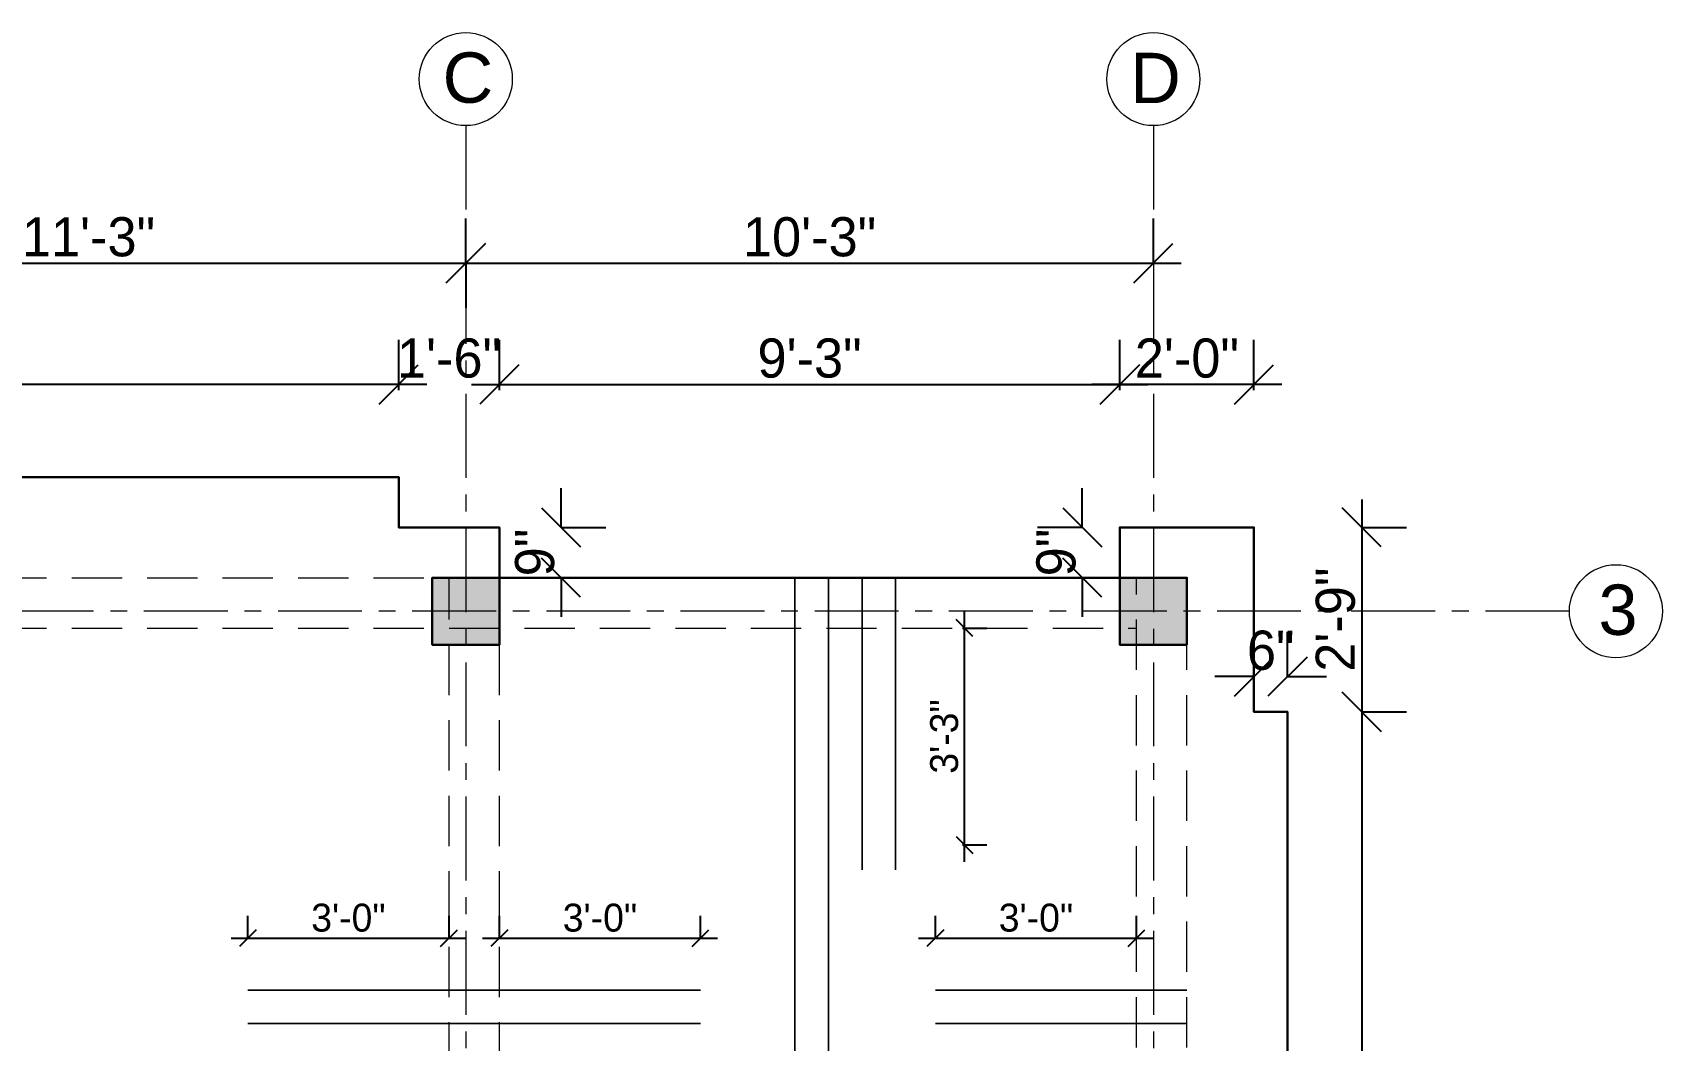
# Model space of a CAD drawing. Header units: inches. Extents: x 28835 to 36795, y -18828 to -9750.
# Drawn here: x 32383 to 32674.5, y -14455.6 to -14275.4 of the extents above; entities that cross this region are included whole.
import ezdxf

# ---------------------------------------------------------------- set-up
doc = ezdxf.new("R2010")
doc.units = ezdxf.units.IN
doc.header["$LTSCALE"] = 12
doc.header["$MEASUREMENT"] = 0
for name, pattern in [('CENTER', [2, 1.25, -0.25, 0.25, -0.25]), ('DASHED', [0.75, 0.5, -0.25]), ('DASHED2', [0.375, 0.25, -0.125])]:
    doc.linetypes.add(name, pattern=pattern)
for name, color, linetype, lineweight in [('Bars', 10, 'Continuous', 35), ('Centre Line', 253, 'CENTER', 9), ('colum', 250, 'Continuous', 30), ('dimention', 5, 'Continuous', 9), ('Ha2', 31, 'Continuous', 0), ('S tie beam', 140, 'DASHED', 18), ('Wall', 1, 'Continuous', 30), ('window', 6, 'Continuous', 9)]:
    doc.layers.add(name, color=color, linetype=linetype, lineweight=lineweight)
doc.styles.add('Times', font='GOTHIC.TTF')
doc.dimstyles.new('D50', dxfattribs={"dimtxt": 5, "dimasz": 3, "dimexe": 4, "dimexo": 12, "dimgap": 1, "dimtad": 1, "dimdec": 0, "dimzin": 3, "dimdsep": 46, "dimlunit": 4, "dimtxsty": 'Times', "dimblk": 'OBLIQUE', "dimcen": 0, "dimdle": 3, "dimaunit": 1, "dimadec": 3, "dimazin": 0, "dimtfac": 1, "dimtdec": 0, "dimtix": 1, "dimtofl": 0, "dimtmove": 1, "dimatfit": 0, "dimldrblk": 'OBLIQUE', "dimfxl": 12, "dimfxlon": 1, "dimtolj": 1, "dimtzin": 0, "dimarcsym": 0})
doc.dimstyles.new('D75', dxfattribs={"dimtxt": 7, "dimasz": 7, "dimexe": 8, "dimexo": 24, "dimgap": 1, "dimtad": 1, "dimdec": 1, "dimzin": 3, "dimdsep": 46, "dimlunit": 4, "dimtxsty": 'Times', "dimblk": 'OBLIQUE', "dimcen": 0, "dimdle": 5, "dimaunit": 1, "dimadec": 3, "dimazin": 0, "dimtfac": 1, "dimtdec": 1, "dimtix": 1, "dimtofl": 0, "dimtmove": 1, "dimatfit": 0, "dimldrblk": 'OBLIQUE', "dimfxl": 1, "dimfxlon": 1, "dimtolj": 1, "dimtzin": 0, "dimarcsym": 0})

# ---------------------------------------------------------------- blocks, each defined once
blk = doc.blocks.new('_Oblique')
at = {"color": 0, "linetype": 'ByBlock', "lineweight": -2}
blk.add_line((-0.5, -0.5), (0.5, 0.5), dxfattribs=at)
blk = doc.blocks.new('*D1020')
at = {"layer": 'Defpoints', "color": 0, "ltscale": 12, "transparency": 16777216}
for p in [(32460.46, -14286.56), (32325.46, -14316.61), (32460.46, -14316.61)]:
    blk.add_point(p, dxfattribs=at)
at = {"layer": 'dimention', "color": 0, "lineweight": -2, "ltscale": 12, "transparency": 16777216}
for p, q in [((32325.46, -14316.61), (32325.46, -14308.61)), ((32320.46, -14316.61), (32465.46, -14316.61)), ((32460.46, -14316.48), (32460.46, -14324.61))]:
    blk.add_line(p, q, dxfattribs=at)
at = {"layer": 'dimention', "color": 0, "lineweight": -2, "ltscale": 12, "transparency": 16777216, "xscale": 7, "yscale": 7, "zscale": 7, "rotation": 180}
blk.add_blockref('_Oblique', (32325.46, -14316.61), dxfattribs=at)
at = {"layer": 'dimention', "color": 0, "lineweight": -2, "ltscale": 12, "transparency": 16777216, "xscale": 7, "yscale": 7, "zscale": 7}
blk.add_blockref('_Oblique', (32460.46, -14316.61), dxfattribs=at)
at = {"layer": 'dimention', "color": 0, "ltscale": 12, "transparency": 16777216, "insert": (32392.96, -14311.93), "char_height": 7, "attachment_point": 5, "style": 'Times'}
blk.add_mtext('\\A1;11\'-3"', dxfattribs=at)
blk = doc.blocks.new('*D1021')
at = {"layer": 'Defpoints', "color": 0, "ltscale": 12, "transparency": 16777216}
for p in [(32460.46, -14316.61), (32583.46, -14316.61), (32583.46, -14316.61)]:
    blk.add_point(p, dxfattribs=at)
at = {"layer": 'dimention', "color": 0, "lineweight": -2, "ltscale": 12, "transparency": 16777216}
for p, q in [((32460.46, -14316.61), (32460.46, -14308.61)), ((32583.46, -14316.61), (32583.46, -14308.61)), ((32455.46, -14316.61), (32588.46, -14316.61))]:
    blk.add_line(p, q, dxfattribs=at)
at = {"layer": 'dimention', "color": 0, "lineweight": -2, "ltscale": 12, "transparency": 16777216, "xscale": 7, "yscale": 7, "zscale": 7, "rotation": 180}
blk.add_blockref('_Oblique', (32460.46, -14316.61), dxfattribs=at)
at = {"layer": 'dimention', "color": 0, "lineweight": -2, "ltscale": 12, "transparency": 16777216, "xscale": 7, "yscale": 7, "zscale": 7}
blk.add_blockref('_Oblique', (32583.46, -14316.61), dxfattribs=at)
at = {"layer": 'dimention', "color": 0, "ltscale": 12, "transparency": 16777216, "insert": (32521.96, -14311.93), "char_height": 7, "attachment_point": 5, "style": 'Times'}
blk.add_mtext('\\A1;10\'-3"', dxfattribs=at)
blk = doc.blocks.new('*D1022')
at = {"layer": 'Defpoints', "color": 0, "ltscale": 12, "transparency": 16777216}
for p in [(32205.44, -14338.3), (32205.44, -14354.85), (32448.46, -14354.85)]:
    blk.add_point(p, dxfattribs=at)
at = {"layer": 'dimention', "color": 0, "lineweight": -2, "ltscale": 12, "transparency": 16777216}
for p, q in [((32205.44, -14338.3), (32205.44, -14330.3)), ((32448.46, -14338.3), (32448.46, -14330.3)), ((32453.46, -14338.3), (32200.44, -14338.3))]:
    blk.add_line(p, q, dxfattribs=at)
at = {"layer": 'dimention', "color": 0, "lineweight": -2, "ltscale": 12, "transparency": 16777216, "xscale": 7, "yscale": 7, "zscale": 7, "rotation": 180}
blk.add_blockref('_Oblique', (32205.44, -14338.3), dxfattribs=at)
at = {"layer": 'dimention', "color": 0, "lineweight": -2, "ltscale": 12, "transparency": 16777216, "xscale": 7, "yscale": 7, "zscale": 7}
blk.add_blockref('_Oblique', (32448.46, -14338.3), dxfattribs=at)
at = {"layer": 'dimention', "color": 0, "ltscale": 12, "transparency": 16777216, "insert": (32326.95, -14333.62), "char_height": 7, "attachment_point": 5, "style": 'Times'}
blk.add_mtext('\\A1;20\'-3"', dxfattribs=at)
blk = doc.blocks.new('*D1024')
at = {"layer": 'Defpoints', "color": 0, "ltscale": 12, "transparency": 16777216}
for p in [(32466.46, -14338.3), (32448.46, -14363.85), (32466.46, -14363.85)]:
    blk.add_point(p, dxfattribs=at)
at = {"layer": 'dimention', "color": 0, "lineweight": -2, "ltscale": 12, "transparency": 16777216}
for p, q in [((32448.46, -14339.3), (32448.46, -14330.3)), ((32466.46, -14339.3), (32466.46, -14330.3)), ((32448.46, -14338.3), (32441.46, -14338.3)), ((32466.46, -14338.3), (32473.46, -14338.3))]:
    blk.add_line(p, q, dxfattribs=at)
at = {"layer": 'dimention', "color": 0, "lineweight": -2, "ltscale": 12, "transparency": 16777216, "xscale": 7, "yscale": 7, "zscale": 7}
blk.add_blockref('_Oblique', (32448.46, -14338.3), dxfattribs=at)
at = {"layer": 'dimention', "color": 0, "lineweight": -2, "ltscale": 12, "transparency": 16777216, "xscale": 7, "yscale": 7, "zscale": 7, "rotation": 180}
blk.add_blockref('_Oblique', (32466.46, -14338.3), dxfattribs=at)
at = {"layer": 'dimention', "color": 0, "ltscale": 12, "transparency": 16777216, "insert": (32457.46, -14333.62), "char_height": 7, "attachment_point": 5, "style": 'Times'}
blk.add_mtext('\\A1;1\'-6"', dxfattribs=at)
blk = doc.blocks.new('*D1025')
at = {"layer": 'Defpoints', "color": 0, "ltscale": 12, "transparency": 16777216}
for p in [(32577.46, -14338.3), (32466.46, -14363.85), (32577.46, -14363.85)]:
    blk.add_point(p, dxfattribs=at)
at = {"layer": 'dimention', "color": 0, "lineweight": -2, "ltscale": 12, "transparency": 16777216}
for p, q in [((32466.46, -14339.3), (32466.46, -14330.3)), ((32577.46, -14339.3), (32577.46, -14330.3)), ((32461.46, -14338.3), (32582.46, -14338.3))]:
    blk.add_line(p, q, dxfattribs=at)
at = {"layer": 'dimention', "color": 0, "lineweight": -2, "ltscale": 12, "transparency": 16777216, "xscale": 7, "yscale": 7, "zscale": 7, "rotation": 180}
blk.add_blockref('_Oblique', (32466.46, -14338.3), dxfattribs=at)
at = {"layer": 'dimention', "color": 0, "lineweight": -2, "ltscale": 12, "transparency": 16777216, "xscale": 7, "yscale": 7, "zscale": 7}
blk.add_blockref('_Oblique', (32577.46, -14338.3), dxfattribs=at)
at = {"layer": 'dimention', "color": 0, "ltscale": 12, "transparency": 16777216, "insert": (32521.96, -14333.62), "char_height": 7, "attachment_point": 5, "style": 'Times'}
blk.add_mtext('\\A1;9\'-3"', dxfattribs=at)
blk = doc.blocks.new('*D1026')
at = {"layer": 'Defpoints', "color": 0, "ltscale": 12, "transparency": 16777216}
for p in [(32577.46, -14338.3), (32577.46, -14363.85), (32601.46, -14363.85)]:
    blk.add_point(p, dxfattribs=at)
at = {"layer": 'dimention', "color": 0, "lineweight": -2, "ltscale": 12, "transparency": 16777216}
for p, q in [((32577.46, -14339.3), (32577.46, -14330.3)), ((32601.46, -14339.3), (32601.46, -14330.3)), ((32606.46, -14338.3), (32572.46, -14338.3))]:
    blk.add_line(p, q, dxfattribs=at)
at = {"layer": 'dimention', "color": 0, "lineweight": -2, "ltscale": 12, "transparency": 16777216, "xscale": 7, "yscale": 7, "zscale": 7, "rotation": 180}
blk.add_blockref('_Oblique', (32577.46, -14338.3), dxfattribs=at)
at = {"layer": 'dimention', "color": 0, "lineweight": -2, "ltscale": 12, "transparency": 16777216, "xscale": 7, "yscale": 7, "zscale": 7}
blk.add_blockref('_Oblique', (32601.46, -14338.3), dxfattribs=at)
at = {"layer": 'dimention', "color": 0, "ltscale": 12, "transparency": 16777216, "insert": (32589.46, -14333.62), "char_height": 7, "attachment_point": 5, "style": 'Times'}
blk.add_mtext('\\A1;2\'-0"', dxfattribs=at)
blk = doc.blocks.new('*D1039')
at = {"layer": 'Defpoints', "color": 0, "ltscale": 12, "transparency": 16777216}
for p in [(32457.46, -14437.31), (32421.46, -14446.6), (32457.46, -14446.6)]:
    blk.add_point(p, dxfattribs=at)
at = {"layer": 'dimention', "color": 0, "lineweight": -2, "ltscale": 12, "transparency": 16777216}
for p, q in [((32421.46, -14437.31), (32421.46, -14433.31)), ((32457.46, -14437.31), (32457.46, -14433.31)), ((32418.46, -14437.31), (32460.46, -14437.31))]:
    blk.add_line(p, q, dxfattribs=at)
at = {"layer": 'dimention', "color": 0, "lineweight": -2, "ltscale": 12, "transparency": 16777216, "xscale": 3, "yscale": 3, "zscale": 3, "rotation": 180}
blk.add_blockref('_Oblique', (32421.46, -14437.31), dxfattribs=at)
at = {"layer": 'dimention', "color": 0, "lineweight": -2, "ltscale": 12, "transparency": 16777216, "xscale": 3, "yscale": 3, "zscale": 3}
blk.add_blockref('_Oblique', (32457.46, -14437.31), dxfattribs=at)
at = {"layer": 'dimention', "color": 0, "ltscale": 12, "transparency": 16777216, "insert": (32439.46, -14433.68), "char_height": 5, "attachment_point": 5, "style": 'Times'}
blk.add_mtext('\\A1;3\'-0"', dxfattribs=at)
blk = doc.blocks.new('*D894')
at = {"layer": 'Defpoints', "color": 0, "ltscale": 12, "transparency": 16777216}
for p in [(32607.46, -14396.85), (32600.46, -14603.85), (32620.73, -14603.85)]:
    blk.add_point(p, dxfattribs=at)
at = {"layer": 'dimention', "color": 0, "lineweight": -2, "ltscale": 12, "transparency": 16777216}
for p, q in [((32620.73, -14391.85), (32620.73, -14608.85)), ((32620.73, -14396.85), (32628.73, -14396.85)), ((32620.73, -14603.85), (32628.73, -14603.85))]:
    blk.add_line(p, q, dxfattribs=at)
at = {"layer": 'dimention', "color": 0, "lineweight": -2, "ltscale": 12, "transparency": 16777216, "xscale": 7, "yscale": 7, "zscale": 7}
for p, rotation in [((32620.73, -14396.85), 90), ((32620.73, -14603.85), 270)]:
    blk.add_blockref('_Oblique', p, dxfattribs=dict(at, rotation=rotation))
at = {"layer": 'dimention', "color": 0, "ltscale": 12, "transparency": 16777216, "insert": (32616.05, -14500.35), "char_height": 7, "attachment_point": 5, "rotation": 90, "style": 'Times'}
blk.add_mtext('\\A1;17\'-3"', dxfattribs=at)
blk = doc.blocks.new('*D926')
at = {"layer": 'Defpoints', "color": 0, "ltscale": 12, "transparency": 16777216}
for p in [(32502.46, -14437.31), (32466.46, -14446.6), (32502.46, -14446.6)]:
    blk.add_point(p, dxfattribs=at)
at = {"layer": 'dimention', "color": 0, "lineweight": -2, "ltscale": 12, "transparency": 16777216}
for p, q in [((32466.46, -14437.31), (32466.46, -14433.31)), ((32502.46, -14437.31), (32502.46, -14433.31)), ((32463.46, -14437.31), (32505.46, -14437.31))]:
    blk.add_line(p, q, dxfattribs=at)
at = {"layer": 'dimention', "color": 0, "lineweight": -2, "ltscale": 12, "transparency": 16777216, "xscale": 3, "yscale": 3, "zscale": 3, "rotation": 180}
blk.add_blockref('_Oblique', (32466.46, -14437.31), dxfattribs=at)
at = {"layer": 'dimention', "color": 0, "lineweight": -2, "ltscale": 12, "transparency": 16777216, "xscale": 3, "yscale": 3, "zscale": 3}
blk.add_blockref('_Oblique', (32502.46, -14437.31), dxfattribs=at)
at = {"layer": 'dimention', "color": 0, "ltscale": 12, "transparency": 16777216, "insert": (32484.46, -14433.68), "char_height": 5, "attachment_point": 5, "style": 'Times'}
blk.add_mtext('\\A1;3\'-0"', dxfattribs=at)
blk = doc.blocks.new('*D914')
at = {"layer": 'Defpoints', "color": 0, "ltscale": 12, "transparency": 16777216}
for p in [(32580.46, -14437.31), (32544.46, -14446.6), (32580.46, -14446.6)]:
    blk.add_point(p, dxfattribs=at)
at = {"layer": 'dimention', "color": 0, "lineweight": -2, "ltscale": 12, "transparency": 16777216}
for p, q in [((32544.46, -14437.31), (32544.46, -14433.31)), ((32580.46, -14437.31), (32580.46, -14433.31)), ((32541.46, -14437.31), (32583.46, -14437.31))]:
    blk.add_line(p, q, dxfattribs=at)
at = {"layer": 'dimention', "color": 0, "lineweight": -2, "ltscale": 12, "transparency": 16777216, "xscale": 3, "yscale": 3, "zscale": 3, "rotation": 180}
blk.add_blockref('_Oblique', (32544.46, -14437.31), dxfattribs=at)
at = {"layer": 'dimention', "color": 0, "lineweight": -2, "ltscale": 12, "transparency": 16777216, "xscale": 3, "yscale": 3, "zscale": 3}
blk.add_blockref('_Oblique', (32580.46, -14437.31), dxfattribs=at)
at = {"layer": 'dimention', "color": 0, "ltscale": 12, "transparency": 16777216, "insert": (32562.46, -14433.68), "char_height": 5, "attachment_point": 5, "style": 'Times'}
blk.add_mtext('\\A1;3\'-0"', dxfattribs=at)
blk = doc.blocks.new('*D916')
at = {"layer": 'Defpoints', "color": 0, "ltscale": 12, "transparency": 16777216}
for p in [(32537.34, -14381.85), (32549.69, -14381.85), (32537.34, -14420.65)]:
    blk.add_point(p, dxfattribs=at)
at = {"layer": 'dimention', "color": 0, "lineweight": -2, "ltscale": 12, "transparency": 16777216}
for p, q in [((32549.69, -14423.65), (32549.69, -14378.85)), ((32549.34, -14381.85), (32553.69, -14381.85)), ((32549.34, -14420.65), (32553.69, -14420.65))]:
    blk.add_line(p, q, dxfattribs=at)
at = {"layer": 'dimention', "color": 0, "lineweight": -2, "ltscale": 12, "transparency": 16777216, "xscale": 3, "yscale": 3, "zscale": 3}
for p, rotation in [((32549.69, -14381.85), 90), ((32549.69, -14420.65), 270)]:
    blk.add_blockref('_Oblique', p, dxfattribs=dict(at, rotation=rotation))
at = {"layer": 'dimention', "color": 0, "ltscale": 12, "transparency": 16777216, "insert": (32546.06, -14401.25), "char_height": 5, "attachment_point": 5, "rotation": 90, "style": 'Times'}
blk.add_mtext('\\A1;3\'-3"', dxfattribs=at)
blk = doc.blocks.new('*D917')
at = {"layer": 'Defpoints', "color": 0, "ltscale": 12, "transparency": 16777216}
for p in [(32601.46, -14363.85), (32601.46, -14396.85), (32620.73, -14396.85)]:
    blk.add_point(p, dxfattribs=at)
at = {"layer": 'dimention', "color": 0, "lineweight": -2, "ltscale": 12, "transparency": 16777216}
for p, q in [((32620.73, -14358.85), (32620.73, -14401.85)), ((32620.73, -14363.85), (32628.73, -14363.85)), ((32620.73, -14396.85), (32628.73, -14396.85))]:
    blk.add_line(p, q, dxfattribs=at)
at = {"layer": 'dimention', "color": 0, "lineweight": -2, "ltscale": 12, "transparency": 16777216, "xscale": 7, "yscale": 7, "zscale": 7}
for p, rotation in [((32620.73, -14363.85), 90), ((32620.73, -14396.85), 270)]:
    blk.add_blockref('_Oblique', p, dxfattribs=dict(at, rotation=rotation))
at = {"layer": 'dimention', "color": 0, "ltscale": 12, "transparency": 16777216, "insert": (32616.05, -14380.35), "char_height": 7, "attachment_point": 5, "rotation": 90, "style": 'Times'}
blk.add_mtext('\\A1;2\'-9"', dxfattribs=at)
blk = doc.blocks.new('*D918')
at = {"layer": 'Defpoints', "color": 0, "ltscale": 12, "transparency": 16777216}
for p in [(32607.46, -14390.55), (32601.46, -14396.85), (32607.46, -14396.85)]:
    blk.add_point(p, dxfattribs=at)
at = {"layer": 'dimention', "color": 0, "lineweight": -2, "ltscale": 12, "transparency": 16777216}
for p, q in [((32601.46, -14390.55), (32601.46, -14382.55)), ((32607.46, -14390.55), (32607.46, -14382.55)), ((32601.46, -14390.55), (32594.46, -14390.55)), ((32607.46, -14390.55), (32614.46, -14390.55))]:
    blk.add_line(p, q, dxfattribs=at)
at = {"layer": 'dimention', "color": 0, "lineweight": -2, "ltscale": 12, "transparency": 16777216, "xscale": 7, "yscale": 7, "zscale": 7}
blk.add_blockref('_Oblique', (32601.46, -14390.55), dxfattribs=at)
at = {"layer": 'dimention', "color": 0, "lineweight": -2, "ltscale": 12, "transparency": 16777216, "xscale": 7, "yscale": 7, "zscale": 7, "rotation": 180}
blk.add_blockref('_Oblique', (32607.46, -14390.55), dxfattribs=at)
at = {"layer": 'dimention', "color": 0, "ltscale": 12, "transparency": 16777216, "insert": (32604.46, -14385.87), "char_height": 7, "attachment_point": 5, "style": 'Times'}
blk.add_mtext('\\A1;6"', dxfattribs=at)
blk = doc.blocks.new('*D1048')
at = {"layer": 'Defpoints', "color": 0, "ltscale": 12, "transparency": 16777216}
for p in [(32466.46, -14363.85), (32477.49, -14363.85), (32466.46, -14372.85)]:
    blk.add_point(p, dxfattribs=at)
at = {"layer": 'dimention', "color": 0, "lineweight": -2, "ltscale": 12, "transparency": 16777216}
for p, q in [((32477.49, -14363.85), (32477.49, -14356.85)), ((32477.49, -14363.85), (32485.49, -14363.85)), ((32477.49, -14372.85), (32485.49, -14372.85)), ((32477.49, -14372.85), (32477.49, -14379.85))]:
    blk.add_line(p, q, dxfattribs=at)
at = {"layer": 'dimention', "color": 0, "lineweight": -2, "ltscale": 12, "transparency": 16777216, "xscale": 7, "yscale": 7, "zscale": 7}
for p, rotation in [((32477.49, -14363.85), 270), ((32477.49, -14372.85), 90)]:
    blk.add_blockref('_Oblique', p, dxfattribs=dict(at, rotation=rotation))
at = {"layer": 'dimention', "color": 0, "ltscale": 12, "transparency": 16777216, "insert": (32472.81, -14368.35), "char_height": 7, "attachment_point": 5, "rotation": 90, "style": 'Times'}
blk.add_mtext('\\A1;9"', dxfattribs=at)
blk = doc.blocks.new('*D1049')
at = {"layer": 'Defpoints', "color": 0, "ltscale": 12, "transparency": 16777216}
for p in [(32577.46, -14363.85), (32570.75, -14372.85), (32577.46, -14372.85)]:
    blk.add_point(p, dxfattribs=at)
at = {"layer": 'dimention', "color": 0, "lineweight": -2, "ltscale": 12, "transparency": 16777216}
for p, q in [((32570.75, -14363.85), (32570.75, -14356.85)), ((32570.75, -14363.85), (32562.75, -14363.85)), ((32570.75, -14372.85), (32562.75, -14372.85)), ((32570.75, -14372.85), (32570.75, -14379.85))]:
    blk.add_line(p, q, dxfattribs=at)
at = {"layer": 'dimention', "color": 0, "lineweight": -2, "ltscale": 12, "transparency": 16777216, "xscale": 7, "yscale": 7, "zscale": 7}
for p, rotation in [((32570.75, -14363.85), 270), ((32570.75, -14372.85), 90)]:
    blk.add_blockref('_Oblique', p, dxfattribs=dict(at, rotation=rotation))
at = {"layer": 'dimention', "color": 0, "ltscale": 12, "transparency": 16777216, "insert": (32566.07, -14368.35), "char_height": 7, "attachment_point": 5, "rotation": 90, "style": 'Times'}
blk.add_mtext('\\A1;9"', dxfattribs=at)

msp = doc.modelspace()

# ---------------------------------------------------------------- hatches: boundary and pattern name
at = {"layer": 'Ha2'}
for points in [[(32466.46, -14384.85), (32466.46, -14372.85), (32454.46, -14372.85), (32454.46, -14384.85)], [(32589.46, -14384.85), (32589.46, -14372.85), (32577.46, -14372.85), (32577.46, -14384.85)]]:
    msp.add_hatch(color=256, dxfattribs=at).paths.add_polyline_path(points)

# ---------------------------------------------------------------- linework, layer by layer
at = {"layer": 'Bars', "ltscale": 3, "const_width": 0.3}
for points in [[(32519.34, -14372.85), (32519.34, -14542.35)], [(32525.34, -14372.85), (32525.34, -14542.35)]]:
    msp.add_lwpolyline(points, dxfattribs=at)
at = {"layer": 'Bars', "linetype": 'DASHED2', "ltscale": 2, "const_width": 0.3}
for points in [[(32531.34, -14372.85), (32531.34, -14425.15)], [(32537.34, -14372.85), (32537.34, -14425.15)], [(32421.46, -14446.6), (32466.46, -14446.6)], [(32421.46, -14446.6), (32466.46, -14446.6)], [(32502.46, -14446.6), (32454.46, -14446.6)], [(32544.46, -14446.6), (32589.46, -14446.6)], [(32421.46, -14452.6), (32466.46, -14452.6)], [(32421.46, -14452.6), (32466.46, -14452.6)], [(32502.46, -14452.6), (32454.46, -14452.6)], [(32544.46, -14452.6), (32589.46, -14452.6)]]:
    msp.add_lwpolyline(points, dxfattribs=at)
at = {"layer": 'Centre Line'}
for p, q in [((32460.46, -14292), (32460.46, -14809.95)), ((32583.46, -14292), (32583.46, -14809.95)), ((32657.87, -14378.85), (32133.06, -14378.85))]:
    msp.add_line(p, q, dxfattribs=at)
at = {"layer": 'colum'}
for points in [[(32466.46, -14384.85), (32466.46, -14372.85), (32454.46, -14372.85), (32454.46, -14384.85)], [(32589.46, -14384.85), (32589.46, -14372.85), (32577.46, -14372.85), (32577.46, -14384.85)]]:
    msp.add_lwpolyline(points, close=True, dxfattribs=at)
at = {"layer": 'S tie beam', "ltscale": 1.5}
for p, q in [((32214.46, -14372.85), (32580.46, -14372.85)), ((32466.46, -14542.35), (32466.46, -14372.85)), ((32589.46, -14591.85), (32589.46, -14372.85)), ((32214.46, -14381.85), (32580.46, -14381.85))]:
    msp.add_line(p, q, dxfattribs=at)
for points in [[(32457.46, -14542.35), (32457.46, -14372.85)], [(32580.46, -14591.85), (32580.46, -14372.85)]]:
    msp.add_lwpolyline(points, dxfattribs=at)
at = {"layer": 'Wall', "ltscale": 12}
msp.add_lwpolyline([(32388.46, -14639.85), (32388.46, -14603.85), (32607.46, -14603.85), (32607.46, -14396.85), (32601.46, -14396.85), (32601.46, -14363.85), (32598.46, -14363.85), (32577.46, -14363.85), (32577.46, -14372.85), (32466.46, -14372.85), (32466.46, -14363.85), (32448.46, -14363.85), (32448.46, -14363.85), (32448.46, -14363.85), (32448.46, -14354.85), (32205.46, -14354.85), (32205.46, -14473.35), (32175.44, -14473.35)], dxfattribs=at)
at = {"layer": 'window', "linetype": 'Continuous', "ltscale": 25}
for centre in [(32460.46, -14283.69), (32583.46, -14283.69), (32666.21, -14378.85)]:
    msp.add_circle(centre, 8.32, dxfattribs=at)

# ---------------------------------------------------------------- texts
at = {"layer": 'window', "linetype": 'Continuous', "ltscale": 25, "char_height": 9, "width": 0.0000117, "attachment_point": 5, "rotation": 359.9776}
for s, insert in [('{\\fArial|b0|i0|c0|p34;C}', (32460.84, -14283.48)), ('{\\fArial|b0|i0|c0|p34;D}', (32583.84, -14283.48)), ('{\\fArial|b0|i0|c0|p34;3}', (32666.59, -14378.64))]:
    msp.add_mtext(s, dxfattribs=dict(at, insert=insert))

# ---------------------------------------------------------------- dimensions: what is measured, and where the dimension line sits
at = {"layer": 'dimention', "ltscale": 12}
for base, p1, p2, picture, middle in [((32460.46, -14316.61), (32325.46, -14316.61), (32460.46, -14286.56), '*D1020', (32392.96, -14311.93)), ((32583.46, -14316.61), (32460.46, -14316.61), (32583.46, -14316.61), '*D1021', (32521.96, -14311.93))]:
    dim = msp.add_linear_dim(base=base, p1=p1, p2=p2, dimstyle='D75', override={"dimfxl": 0.125}, dxfattribs=at)
    dim.commit()
    dim.dimension.update_dxf_attribs({"geometry": picture, "text_midpoint": middle})
for base, p1, p2, dimstyle, picture, middle in [((32205.44, -14338.3), (32448.46, -14354.85), (32205.44, -14354.85), 'D75', '*D1022', (32326.95, -14333.62)), ((32466.46, -14338.3), (32448.46, -14363.85), (32466.46, -14363.85), 'D75', '*D1024', (32457.46, -14333.62)), ((32577.46, -14338.3), (32466.46, -14363.85), (32577.46, -14363.85), 'D75', '*D1025', (32521.96, -14333.62)), ((32577.46, -14338.3), (32601.46, -14363.85), (32577.46, -14363.85), 'D75', '*D1026', (32589.46, -14333.62)), ((32607.46, -14390.55), (32601.46, -14396.85), (32607.46, -14396.85), 'D75', '*D918', (32604.46, -14385.87)), ((32457.46, -14437.31), (32421.46, -14446.6), (32457.46, -14446.6), 'D50', '*D1039', (32439.46, -14433.68)), ((32502.46, -14437.31), (32466.46, -14446.6), (32502.46, -14446.6), 'D50', '*D926', (32484.46, -14433.68)), ((32580.46, -14437.31), (32544.46, -14446.6), (32580.46, -14446.6), 'D50', '*D914', (32562.46, -14433.68))]:
    dim = msp.add_linear_dim(base=base, p1=p1, p2=p2, dimstyle=dimstyle, dxfattribs=at)
    dim.commit()
    dim.dimension.update_dxf_attribs({"geometry": picture, "text_midpoint": middle})
for base, p1, p2, dimstyle, picture, middle in [((32477.49, -14363.85), (32466.46, -14372.85), (32466.46, -14363.85), 'D75', '*D1048', (32472.81, -14368.35)), ((32570.75, -14372.85), (32577.46, -14363.85), (32577.46, -14372.85), 'D75', '*D1049', (32566.07, -14368.35)), ((32620.73, -14396.85), (32601.46, -14363.85), (32601.46, -14396.85), 'D75', '*D917', (32616.05, -14380.35)), ((32549.69, -14381.85), (32537.34, -14420.65), (32537.34, -14381.85), 'D50', '*D916', (32546.06, -14401.25)), ((32620.73, -14603.85), (32607.46, -14396.85), (32600.46, -14603.85), 'D75', '*D894', (32616.05, -14500.35))]:
    dim = msp.add_linear_dim(base=base, p1=p1, p2=p2, angle=90, dimstyle=dimstyle, dxfattribs=at)
    dim.commit()
    dim.dimension.update_dxf_attribs({"geometry": picture, "text_midpoint": middle})

doc.saveas('drawing.dxf')
